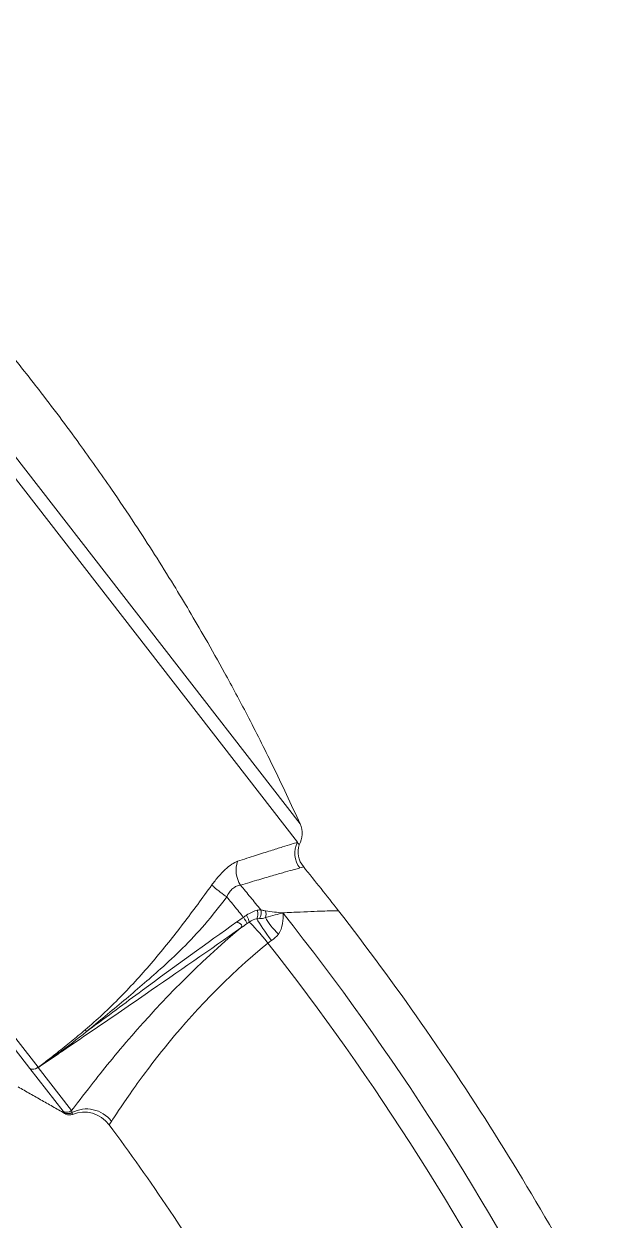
# Model space of a CAD drawing. Extents: x 0 to 1128, y 0 to 827.
# Drawn here: x 749.9 to 787.1, y 483.3 to 560 of the extents above; entities that cross this region are included whole.
import ezdxf

# ---------------------------------------------------------------- set-up
doc = ezdxf.new("R2010")
doc.units = 0
doc.header["$LTSCALE"] = 30
doc.header["$MEASUREMENT"] = 0
doc.layers.add('1', color=7, linetype='CONTINUOUS')

msp = doc.modelspace()

# ---------------------------------------------------------------- linework, layer by layer
at = {"layer": '1', "color": 7, "linetype": 'Continuous', "lineweight": 13}
for p, q in [((726.74, 560.006), (767.446, 507.528)), ((767.613, 508.705), (728.041, 559.721)), ((750.806, 493.1), (706.486, 550.236)), ((706.305, 549.717), (750.275, 493.031)), ((752.413, 490.278), (750.279, 493.029)), ((750.814, 493.08), (752.955, 490.32))]:
    msp.add_line(p, q, dxfattribs=at)
at = {"layer": '1', "color": 7, "linetype": 'Continuous', "lineweight": 18}
for p, q in [((750.279, 493.029), (750.275, 493.031)), ((750.758, 493.063), (750.763, 493.057)), ((753.01, 490.082), (753.01, 490.08))]:
    msp.add_line(p, q, dxfattribs=at)
for centre, radius, start, end in [((766.246, 508.088), 1.5, 331.57169, 24.2837), ((768.993, 506.913), 1.5, 162.11647, 219.10342), ((753.76, 488.226), 2, 36.67826, 112.01393)]:
    msp.add_arc(centre, radius, start, end, dxfattribs=at)
at = {"layer": '1', "color": 7, "linetype": 'Continuous', "lineweight": 18, "extrusion": (-6.12323e-17, 7.4988e-33, -1)}
msp.add_arc((-752.823, 490.543), 0.5, 247.98607, 298.57643, dxfattribs=at)
at = {"layer": '1', "color": 7, "linetype": 'Continuous', "lineweight": 13}
for centre, major_axis, ratio, start_param, end_param in [((768.76, 506.82), (0.421, -1.44), 0.990409, 3.938422, 5.107345), ((764.797, 505.604), (0.449, -1.431), 0.845009, 3.953017, 5.044547), ((764.754, 502.928), (-0.108, -0.488), 0.728057, 1.102948, 2.311081), ((764.083, 502.776), (0.25, -0.433), 0.241791, 0.465728, 1.609611), ((765.436, 500.978), (-1.26, 1.553), 0.07539, 4.709308, 5.830934), ((752.653, 490.716), (0.395, 0.306), 0.995323, 3.553142, 4.703662), ((752.734, 490.629), (0.344, 0.362), 0.994828, 3.402967, 4.41939), ((753.962, 488.465), (-1.615, 1.179), 0.972943, 4.421123, 5.84877)]:
    msp.add_ellipse(centre, major_axis=major_axis, ratio=ratio, start_param=start_param, end_param=end_param, dxfattribs=at)
at = {"layer": '1', "color": 7, "linetype": 'Continuous', "lineweight": 18}
for centre, major_axis, ratio, start_param, end_param in [((764.579, 502.943), (0.022, -0.5), 0.658101, 0.827819, 2.023829), ((765.863, 501.306), (-1.171, 1.621), 0.059104, 0.58893, 1.575202), ((765.052, 502.859), (-0.086, -0.493), 0.754515, 1.387842, 2.281452), ((766.801, 502.092), (-1.467, 1.359), 0.361279, 0.764358, 1.515616), ((752.124, 493.928), (0.095, -0.121), 0.06588, 3.583979, 4.233587), ((750.527, 493.455), (-0.395, -0.306), 0.902957, 0.411505, 1.57674), ((750.53, 493.453), (-0.395, -0.306), 0.902957, 0.411549, 1.45248), ((719.886, 532.424), (43.775, 33.955), 0.902958, 4.717243, 4.718332)]:
    msp.add_ellipse(centre, major_axis=major_axis, ratio=ratio, start_param=start_param, end_param=end_param, dxfattribs=at)
for points, knots in [([(750.85, 536.558), (750.243, 537.341), (749.134, 538.738), (747.62, 540.573), (746.411, 541.995), (745.389, 543.168), (744.425, 544.251), (743.439, 545.337), (742.225, 546.644), (740.604, 548.343), (738.375, 550.584), (735.538, 553.295), (732.051, 556.425), (729.458, 558.587), (728.041, 559.721)], [0, 0, 0, 0, 0.091203, 0.164228, 0.219022, 0.26303, 0.307492, 0.352519, 0.398108, 0.471724, 0.568695, 0.689131, 0.832952, 1, 1, 1, 1]), ([(767.613, 508.705), (767.044, 509.968), (765.943, 512.312), (764.316, 515.54), (762.866, 518.251), (761.62, 520.471), (760.529, 522.341), (759.448, 524.135), (758.289, 525.992), (756.96, 528.045), (755.366, 530.412), (753.323, 533.301), (751.742, 535.408), (750.85, 536.558)], [0, 0, 0, 0, 0.127492, 0.238457, 0.332806, 0.410489, 0.472843, 0.532186, 0.603305, 0.674314, 0.75745, 0.866048, 1, 1, 1, 1]), ([(761.951, 504.793), (762.09, 504.978), (762.368, 505.345), (762.811, 505.796), (763.242, 506.151), (763.489, 506.26), (763.611, 506.314)], [0, 0, 0, 0, 0.255199, 0.507298, 0.755172, 1, 1, 1, 1]), ([(767.606, 505.881), (767.494, 505.85), (767.267, 505.789), (766.701, 505.633), (765.948, 505.419), (764.996, 505.141), (764.204, 504.901), (763.801, 504.778)], [0, 0, 0, 0, 0.186365, 0.379415, 0.579269, 0.786065, 1, 1, 1, 1]), ([(762.909, 504.028), (763.01, 503.906), (763.111, 503.784), (763.426, 503.401), (763.64, 503.139), (763.896, 502.824), (763.938, 502.771), (763.981, 502.718)], [0, 0, 0, 0, 0.280463, 0.280463, 0.87932, 0.87932, 1, 1, 1, 1]), ([(765.39, 503.131), (765.36, 503.136), (765.331, 503.143), (765.23, 503.166), (765.159, 503.184), (765.089, 503.199)], [0, 0, 0, 0, 0.300602, 0.300602, 1, 1, 1, 1]), ([(763.568, 502.428), (761.609, 501.04), (759.592, 499.571), (756.386, 497.215), (755.249, 496.374), (754.033, 495.476), (753.976, 495.434), (753.919, 495.392)], [0, 0, 0, 0, 0.640474, 0.640474, 0.983248, 0.983248, 1, 1, 1, 1]), ([(763.817, 502.037), (763.847, 502.079), (763.909, 502.169), (763.793, 502.314), (763.651, 502.386), (763.568, 502.428)], [0, 0, 0, 0, 0.266102, 0.573528, 1, 1, 1, 1]), ([(807.147, 375.649), (807.21, 398.38), (804.194, 421.103), (794.232, 453.731), (790.041, 464.257), (779.72, 484.456), (773.598, 494.092), (766.504, 503)], [0, 0, 0, 0, 0.5, 0.5, 0.75, 0.75, 1, 1, 1, 1]), ([(770.077, 503.14), (771.909, 500.786), (775.471, 495.952), (780.45, 488.416), (785.076, 480.588), (789.337, 472.502), (794.512, 461.436), (798.883, 450.101), (802.441, 438.798), (804.717, 430.415), (806.663, 421.986), (808.321, 413.358), (809.704, 404.374), (810.803, 394.876), (811.544, 385.185), (811.797, 378.696), (811.864, 375.702)], [0, 0, 0, 0, 0.066499, 0.133873, 0.201247, 0.268621, 0.335995, 0.470742, 0.538116, 0.60549, 0.672864, 0.740238, 0.807612, 0.874986, 0.94236, 1, 1, 1, 1]), ([(755.525, 489.632), (755.726, 489.947), (756.139, 490.586), (757.282, 492.223), (758.024, 493.238), (760.621, 496.466), (762.918, 498.925), (765.557, 501.068)], [0, 0, 0, 0, 0.25, 0.25, 0.5, 0.5, 1, 1, 1, 1]), ([(750.763, 493.057), (750.982, 493.222), (751.409, 493.543), (751.83, 493.874), (752.035, 494.035)], [0, 0, 0, 0, 0.51239, 1, 1, 1, 1]), ([(750.763, 493.057), (750.763, 493.057), (750.763, 493.057), (750.764, 493.056), (750.764, 493.056), (750.765, 493.056), (750.766, 493.057), (750.77, 493.057), (750.773, 493.059), (750.781, 493.062), (750.787, 493.065), (750.792, 493.068)], [0, 0, 0, 0, 0.036975, 0.036975, 0.084911, 0.084911, 0.173029, 0.173029, 0.465347, 0.465347, 1, 1, 1, 1]), ([(750.792, 493.068), (750.794, 493.069), (750.796, 493.07), (750.802, 493.073), (750.806, 493.075), (750.811, 493.079), (750.813, 493.079), (750.814, 493.08)], [0, 0, 0, 0, 0.241366, 0.241366, 0.823214, 0.823214, 1, 1, 1, 1]), ([(755.364, 489.42), (756.703, 487.623), (759.717, 483.361), (763.263, 477.698), (766.136, 472.606), (768.153, 468.771), (770.029, 464.939), (772.342, 459.863), (774.932, 453.521), (777.696, 445.634), (780.187, 437.17), (781.859, 430.152), (782.871, 425.094), (783.516, 421.611), (784.258, 417.063), (785.004, 411.428), (785.587, 405.745), (785.999, 400.147), (786.247, 394.768), (786.351, 389.739), (786.34, 385.195), (786.252, 381.264), (786.128, 378.074), (786.038, 376.339), (785.999, 375.635), (785.992, 375.508)], [0, 0, 0, 0, 0.056439, 0.131201, 0.168582, 0.205963, 0.243344, 0.280725, 0.355487, 0.430249, 0.50501, 0.579772, 0.598463, 0.617153, 0.654534, 0.691915, 0.729296, 0.766677, 0.804058, 0.841439, 0.87882, 0.916201, 0.953582, 0.990962, 1, 1, 1, 1])]:
    msp.add_open_spline(points, degree=3, knots=knots, dxfattribs=at)
at = {"layer": '1', "color": 7, "linetype": 'Continuous', "lineweight": 13}
for points, knots in [([(763.611, 506.314), (764.006, 506.441), (764.787, 506.693), (765.738, 506.995), (766.504, 507.237), (767.092, 507.42), (767.328, 507.492), (767.446, 507.528)], [0, 0, 0, 0, 0.208256, 0.411317, 0.610219, 0.806062, 1, 1, 1, 1]), ([(767.829, 505.967), (767.821, 505.961), (767.806, 505.95), (767.673, 505.904), (767.606, 505.881)], [0, 0, 0, 0, 0.499971, 1, 1, 1, 1]), ([(753.834, 495.505), (754.206, 495.829), (754.983, 496.507), (756.458, 497.954), (757.863, 499.502), (759.177, 501.096), (760.447, 502.716), (761.35, 503.963), (761.951, 504.793)], [0, 0, 0, 0, 0.120079, 0.250381, 0.501072, 0.626288, 0.751115, 1, 1, 1, 1]), ([(763.801, 504.778), (763.716, 504.767), (763.556, 504.747), (763.299, 504.588), (763.071, 504.347), (762.963, 504.135), (762.909, 504.028)], [0, 0, 0, 0, 0.274281, 0.516803, 0.755173, 1, 1, 1, 1]), ([(765.089, 503.199), (764.979, 503.336), (764.868, 503.473), (764.543, 503.874), (764.328, 504.137), (764.008, 504.526), (763.905, 504.652), (763.801, 504.778)], [0, 0, 0, 0, 0.259237, 0.259237, 0.759351, 0.759351, 1, 1, 1, 1]), ([(762.909, 504.028), (762.452, 503.428), (761.572, 502.274), (760.121, 500.761), (758.766, 499.485), (757.498, 498.377), (756.305, 497.375), (755.107, 496.387), (754.315, 495.724), (753.919, 495.392)], [0, 0, 0, 0, 0.180769, 0.347878, 0.502293, 0.627441, 0.75204, 0.876133, 1, 1, 1, 1]), ([(770.077, 503.14), (770.058, 503.14), (770.021, 503.14), (769.72, 503.135), (769.233, 503.122), (768.536, 503.097), (767.642, 503.059), (766.885, 503.022), (766.502, 503.003)], [0, 0, 0, 0, 0.157597, 0.318341, 0.482591, 0.6507, 0.823036, 1, 1, 1, 1]), ([(752.091, 493.948), (752.188, 494.014), (752.284, 494.08), (752.986, 494.558), (753.586, 494.967), (755.367, 496.184), (756.531, 496.982), (759.804, 499.233), (761.854, 500.655), (763.818, 502.036)], [0, 0, 0, 0, 0.023071, 0.023071, 0.168021, 0.168021, 0.45792, 0.45792, 1, 1, 1, 1]), ([(763.818, 502.037), (761.095, 499.774), (758.702, 497.293), (755.811, 493.958), (754.93, 492.868), (753.688, 491.287), (753.246, 490.706), (752.955, 490.321)], [0, 0, 0, 0, 0.513419, 0.513419, 0.78575, 0.78575, 1, 1, 1, 1]), ([(765.557, 501.068), (772.432, 492.307), (778.455, 482.795), (788.565, 462.898), (792.673, 452.524), (799.163, 431.102), (801.512, 420.182), (804.633, 398.024), (805.394, 386.835), (805.395, 375.673)], [0, 0, 0, 0, 0.25, 0.25, 0.5, 0.5, 0.75, 0.75, 1, 1, 1, 1]), ([(752.035, 494.035), (752.338, 494.277), (752.945, 494.758), (753.538, 495.256), (753.834, 495.505)], [0, 0, 0, 0, 0.500527, 1, 1, 1, 1]), ([(752.98, 490.196), (752.989, 490.162), (753.006, 490.098), (753.009, 490.086), (753.01, 490.082)], [0, 0, 0, 0, 0.526201, 1, 1, 1, 1])]:
    msp.add_open_spline(points, degree=3, knots=knots, dxfattribs=at)
at = {"layer": '1', "color": 7, "linetype": 'Continuous', "lineweight": 18}
for points, degree in [([(767.565, 507.374), (767.565, 507.374), (767.525, 507.426), (767.446, 507.528)], 3), ([(767.829, 505.967), (768.588, 505.033), (769.338, 504.09), (770.077, 503.14)], 3), ([(763.982, 502.718), (763.843, 502.622), (763.705, 502.525), (763.567, 502.428)], 3), ([(765.022, 502.638), (765.13, 502.642), (765.252, 502.634), (765.402, 502.706)], 3), ([(766.504, 503), (766.154, 503.035), (765.787, 503.063), (765.39, 503.131)], 3), ([(765.402, 502.706), (765.862, 502.826), (766.204, 502.928), (766.504, 503)], 3), ([(766.229, 501.637), (766.51, 502.052), (766.567, 502.58), (766.504, 503)], 3), ([(753.919, 495.392), (753.319, 494.913), (752.704, 494.441), (752.073, 493.979)], 3), ([(752.073, 493.979), (751.652, 493.672), (751.224, 493.37), (750.792, 493.068)], 3), ([(750.814, 493.08), (751.242, 493.372), (751.668, 493.66), (752.091, 493.948)], 3), ([(749.527, 491.844), (752.602, 490.094)], 1), ([(752.494, 490.19), (752.466, 490.218), (752.436, 490.248), (752.413, 490.278)], 3), ([(752.584, 490.104), (752.584, 490.104), (752.555, 490.132), (752.494, 490.19)], 3)]:
    msp.add_open_spline(points, degree=degree, dxfattribs=at)
at = {"layer": '1', "color": 7, "linetype": 'Continuous', "lineweight": 13}
msp.add_rational_spline([(761.951, 504.793), (762.209, 504.529), (762.909, 504.028)], [1, 0.848701129069, 1], degree=2, dxfattribs=at)
for points in [[(764.866, 503.174), (764.665, 503.129), (764.427, 503.015), (764.177, 502.853)], [(765.089, 503.199), (765.021, 503.201), (764.947, 503.192), (764.866, 503.174)], [(764.221, 502.328), (764.188, 502.403), (764.09, 502.562), (763.981, 502.718)], [(764.177, 502.853), (764.112, 502.81), (764.046, 502.765), (763.982, 502.718)], [(764.221, 502.328), (764.265, 502.359), (764.309, 502.389), (764.353, 502.416)], [(764.353, 502.416), (764.522, 502.521), (764.689, 502.592), (764.836, 502.615)], [(764.836, 502.615), (764.901, 502.628), (764.962, 502.635), (765.022, 502.638)], [(766.502, 503.003), (766.502, 503.002), (766.503, 503.001), (766.504, 503)], [(763.818, 502.036), (763.952, 502.134), (764.086, 502.231), (764.221, 502.328)], [(765.773, 501.229), (765.95, 501.347), (766.114, 501.468), (766.229, 501.637)], [(765.557, 501.068), (765.626, 501.126), (765.698, 501.18), (765.773, 501.229)], [(752.955, 490.321), (752.963, 490.279), (752.972, 490.238), (752.98, 490.196)], [(755.364, 489.42), (755.364, 489.42), (755.428, 489.481), (755.525, 489.632)]]:
    msp.add_open_spline(points, degree=3, dxfattribs=at)
at = {"layer": '1', "color": 7, "linetype": 'Continuous', "lineweight": 18}
for points, weights in [([(753.834, 495.505), (753.855, 495.468), (753.919, 495.392)], [1, 0.840790855259, 1]), ([(752.091, 493.948), (752.086, 493.959), (752.073, 493.979)], [1, 0.906701339219, 0.91764094632])]:
    msp.add_rational_spline(points, weights, degree=2, dxfattribs=at)

doc.saveas('drawing.dxf')
